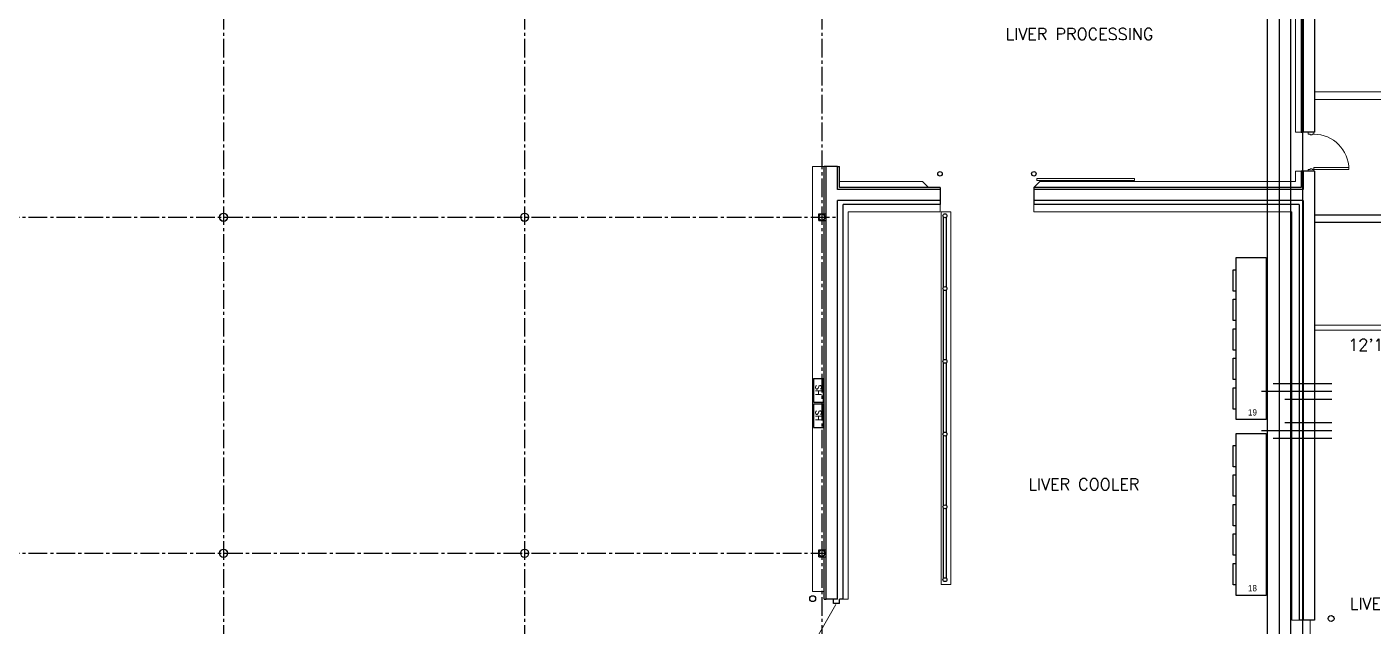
# Model space of a CAD drawing. Header units: inches. Extents: x -578 to 4567, y -980 to 6106.
# Drawn here: x 2173 to 3550, y 2745 to 3358 of the extents above; entities that cross this region are included whole.
import ezdxf
from ezdxf.enums import TextEntityAlignment as Align

# ---------------------------------------------------------------- set-up
doc = ezdxf.new("R2010")
doc.units = ezdxf.units.IN
doc.header["$LTSCALE"] = 25.4
doc.header["$MEASUREMENT"] = 0
doc.linetypes.add('CENTER2', pattern=[1.125, 0.75, -0.125, 0.125, -0.125])
doc.layers.get('0').update_dxf_attribs({"linetype": 'CONTINUOUS', "lineweight": 20})
doc.layers.add('A-AMONIA', color=7, linetype='CONTINUOUS', true_color=0x920ef1)
doc.layers.add('A-EVAPS', color=30, linetype='CONTINUOUS', true_color=0xff7f00)
for name, color, linetype in [('A-COL-GRID', 8, 'CENTER2'), ('A-DIMS', 1, 'CONTINUOUS'), ('A-HOSE STATION', 4, 'CONTINUOUS'), ('A-RAIL', 2, 'CONTINUOUS'), ('A-ROOMNAME', 6, 'CONTINUOUS'), ('A-WALL-CMU', 30, 'CONTINUOUS'), ('A-WALL-IMP', 6, 'CONTINUOUS')]:
    doc.layers.add(name, color=color, linetype=linetype)
for name, color, linetype, lineweight in [('A-COLUMNS', 6, 'CONTINUOUS', 20), ('A-CURB', 13, 'CONTINUOUS', 20), ('A-DOOR', 1, 'CONTINUOUS', 20), ('A-WALL', 52, 'CONTINUOUS', 20)]:
    doc.layers.add(name, color=color, linetype=linetype, lineweight=lineweight)
doc.styles.add('3-32', font='arial.ttf', dxfattribs={"width": 0.9, "height": 0.09375})
doc.styles.add('ROMANS', font='romans')
doc.styles.add('SIMPLEX', font='simplex')

# ---------------------------------------------------------------- blocks, each defined once
blk = doc.blocks.new('DOOR')
at = {"color": 0}
for p, q in [((-1.75, 0), (-1.75, 36)), ((-1.75, 36), (0, 36)), ((0, 36), (0, 0)), ((-38, -5.75), (-38, 0)), ((-38, 0), (-36, 0)), ((-36, 0), (-36, -1.75)), ((0, 0), (-1.75, 0)), ((0, -1.75), (0, 0)), ((0, 0), (2, 0)), ((2, 0), (2, -5.75)), ((-36, -5.75), (-38, -5.75)), ((-36, -1.75), (-35.375, -1.75)), ((-36, -3.625), (-36, -5.75)), ((-35.375, -3.625), (-36, -3.625)), ((-35.375, -1.75), (-35.375, -3.625)), ((-0.625, -1.75), (0, -1.75)), ((-0.625, -3.625), (-0.625, -1.75)), ((0, -3.625), (-0.625, -3.625)), ((0, -5.75), (0, -3.625)), ((2, -5.75), (0, -5.75))]:
    blk.add_line(p, q, dxfattribs=at)
at = {"color": 0, "lineweight": 15}
blk.add_arc((0, 0), 36, 90, 180, dxfattribs=at)
blk = doc.blocks.new('HOSE STATION')
at = {"layer": 'A-HOSE STATION'}
for p, q in [((-12, 0), (-12, -10)), ((12, 0), (-12, 0)), ((12, 0), (12, -10)), ((12, -10), (-12, -10))]:
    blk.add_line(p, q, dxfattribs=at)
at = {"layer": 'A-HOSE STATION', "style": 'ROMANS'}
blk.add_text('HS', height=6, dxfattribs=at).set_placement((0.2, -5.2), align=Align.MIDDLE_CENTER)

msp = doc.modelspace()

# ---------------------------------------------------------------- linework, layer by layer
at = {"layer": 'A-AMONIA'}
for p, q in [((3447.748415, 2993.326889), (3507.833719, 2993.326889)), ((3435.748415, 2985.326889), (3507.833719, 2985.326889)), ((3459.748415, 2977.326889), (3507.833719, 2977.326889)), ((3459.748415, 2953.326889), (3507.833719, 2953.326889)), ((3435.748415, 2945.326889), (3507.833719, 2945.326889)), ((3447.748415, 2937.326889), (3507.833719, 2937.326889))]:
    msp.add_line(p, q, dxfattribs=at)
for points in [[(3477.748415, 3813.977776), (3477.748415, 2205.921788), (3185.653336, 2205.921788), (3185.653336, 2221.921788), (2326.560972, 2221.921788)], [(2310.560972, 2233.921788), (3197.653336, 2233.921788), (3197.653336, 2217.921788), (3465.748415, 2217.921788), (3465.748415, 3767.277191)], [(3453.748415, 3755.638031), (3453.748415, 2245.921788)], [(3441.748415, 3725.667022), (3441.748415, 2257.921788)]]:
    msp.add_lwpolyline(points, dxfattribs=at)
at = {"layer": 'A-COL-GRID'}
for p, q in [((2374, 3517.5), (2374, 2484.5)), ((2682, 3517.5), (2682, 2484.5)), ((2985.999998, 3517.5), (2985.999998, 2482.5)), ((1746, 3163.5), (3001, 3163.5)), ((1746, 2819.5), (2990, 2819.5))]:
    msp.add_line(p, q, dxfattribs=at)
at = {"layer": 'A-COLUMNS'}
for centre, radius in [((2374, 3163.5), 4.3125), ((2374, 3163.5), 3.9905), ((2682, 3163.5), 4.3125), ((2682, 3163.5), 3.9905), ((2985.999998, 3163.5), 3.3125), ((2985.999998, 3163.5), 2.9905), ((2374, 2819.5), 4.3125), ((2374, 2819.5), 3.9905), ((2682, 2819.5), 4.3125), ((2682, 2819.5), 3.9905), ((2985.999998, 2819.5), 3.3125), ((2985.999998, 2819.5), 2.9905)]:
    msp.add_circle(centre, radius, dxfattribs=at)
at = {"layer": 'A-CURB'}
for p, q in [((3470.501032, 3496), (3470.5, 3250.5)), ((3476.5, 3250.5), (3470.5, 3250.5)), ((2976.5, 2780.5), (2976.5, 3215.5)), ((2976.5, 3215.5), (2988.5, 3215.5)), ((3470.5, 3210.5), (3470.5, 3200)), ((3470.5, 3210.5), (3476.5, 3210.5)), ((3089, 3200), (3004, 3200)), ((3089, 3200), (3095, 3194)), ((3209, 3200), (3203, 3194)), ((3470.5, 3200), (3209, 3200)), ((3107, 3169), (3013, 3169)), ((3013, 2772.5), (3013, 3169)), ((3107, 3176.5), (3107, 3169)), ((3108, 2787.5), (3108, 3169)), ((3118, 3169), (3108, 3169)), ((3118, 2787.5), (3118, 3169)), ((3203, 3176.5), (3203, 3169)), ((3467, 3169), (3203, 3169)), ((3467, 3169), (3467, 2751)), ((3118, 2787.5), (3108, 2787.5)), ((2988.5, 2780.5), (2976.5, 2780.5)), ((3008, 2772.5), (3013, 2772.5)), ((3474.5, 2751), (3467, 2751))]:
    msp.add_line(p, q, dxfattribs=at)
at = {"layer": 'A-DOOR'}
for p, q in [((3206, 3201), (3206, 3203)), ((3206, 3203), (3306, 3203)), ((3306, 3201), (3206, 3201)), ((3306, 3203), (3306, 3201)), ((3000.477074, 2767.084651), (2982.477074, 2735.907737)), ((3485.5, 2751), (3485.5, 2678))]:
    msp.add_line(p, q, dxfattribs=at)
at = {"layer": 'A-EVAPS'}
for p, q in [((3406.894535, 3087.814832), (3406.894535, 3109.644708)), ((3406.894535, 3109.644708), (3409.993629, 3109.644708)), ((3409.993629, 3087.814832), (3406.894535, 3087.814832)), ((3406.894535, 3057.868501), (3406.894535, 3079.698376)), ((3406.894535, 3079.698376), (3409.993629, 3079.698376)), ((3409.993629, 3057.868501), (3406.894535, 3057.868501)), ((3406.894535, 3027.483235), (3406.894535, 3049.31311)), ((3406.894535, 3049.31311), (3409.993629, 3049.31311)), ((3409.993629, 3027.483235), (3406.894535, 3027.483235)), ((3406.894535, 2997.540411), (3406.894535, 3019.370286)), ((3406.894535, 3019.370286), (3409.993629, 3019.370286)), ((3409.993629, 2997.540411), (3406.894535, 2997.540411)), ((3406.894535, 2967.155144), (3406.894535, 2988.985019)), ((3406.894535, 2988.985019), (3409.993629, 2988.985019)), ((3409.993629, 2967.155144), (3406.894535, 2967.155144)), ((3406.894535, 2907.842658), (3406.894535, 2929.672533)), ((3406.894535, 2929.672533), (3409.993629, 2929.672533)), ((3409.993629, 2907.842658), (3406.894535, 2907.842658)), ((3406.894535, 2877.896327), (3406.894535, 2899.726202)), ((3406.894535, 2899.726202), (3409.993629, 2899.726202)), ((3409.993629, 2877.896327), (3406.894535, 2877.896327)), ((3406.894535, 2847.511061), (3406.894535, 2869.340936)), ((3406.894535, 2869.340936), (3409.993629, 2869.340936)), ((3409.993629, 2847.511061), (3406.894535, 2847.511061)), ((3406.894535, 2817.568237), (3406.894535, 2839.398112)), ((3406.894535, 2839.398112), (3409.993629, 2839.398112)), ((3409.993629, 2817.568237), (3406.894535, 2817.568237)), ((3406.894535, 2787.18297), (3406.894535, 2809.012845)), ((3406.894535, 2809.012845), (3409.993629, 2809.012845)), ((3409.993629, 2787.18297), (3406.894535, 2787.18297))]:
    msp.add_line(p, q, dxfattribs=at)
for points in [[(3409.993629, 2956.37422), (3409.993629, 3122.210348), (3440.491516, 3122.210348), (3440.491516, 2956.37422)], [(3409.993629, 2776.402046), (3409.993629, 2942.238174), (3440.491516, 2942.238174), (3440.491516, 2776.402046)]]:
    msp.add_lwpolyline(points, close=True, dxfattribs=at)
at = {"layer": 'A-RAIL'}
for p, q in [((3110.5, 3091.822876), (3110.5, 3163.677124)), ((3113.5, 3091.822876), (3113.5, 3163.677124)), ((3110.5, 3017.322876), (3110.5, 3089.177124)), ((3113.5, 3017.322876), (3113.5, 3089.177124)), ((3110.5, 2942.822876), (3110.5, 3014.677124)), ((3113.5, 2942.822876), (3113.5, 3014.677124)), ((3110.5, 2868.322876), (3110.5, 2940.177124)), ((3113.5, 2868.322876), (3113.5, 2940.177124)), ((3110.5, 2793.822876), (3110.5, 2865.677124)), ((3113.5, 2793.822876), (3113.5, 2865.677124))]:
    msp.add_line(p, q, dxfattribs=at)
for centre, radius in [((3107, 3208), 2.3125), ((3203, 3208), 2.3125), ((3112, 3165), 2), ((3112, 3090.5), 2), ((3112, 3016), 2), ((3112, 2941.5), 2), ((3112, 2867), 2), ((3112, 2792.5), 2), ((2976.658556, 2773.022174), 3), ((3507.027116, 2752.618075), 3)]:
    msp.add_circle(centre, radius, dxfattribs=at)
at = {"layer": 'A-WALL'}
for p, q in [((3705.875, 3292.005619), (3490, 3292.006969)), ((3705.875, 3284.005619), (3490, 3284.006969)), ((3649.5, 3053), (3490, 3053)), ((3649.5, 3048), (3490, 3048))]:
    msp.add_line(p, q, dxfattribs=at)
at = {"layer": 'A-WALL-CMU'}
for p, q in [((3490, 3515.5), (3490, 3284.006969)), ((3478.5, 3504), (3478.5, 3250.5)), ((3490, 3284.006969), (3490, 3250.5)), ((3490, 3284.006969), (3490, 3284.006969)), ((3490, 3250.5), (3478.5, 3250.5)), ((3002, 3215.5), (2990.5, 3215.5)), ((2990.5, 2772.5), (2990.5, 3215.5)), ((3002, 3192), (3002, 3215.5)), ((3490, 3210.5), (3478.5, 3210.5)), ((3478.5, 3210.5), (3478.5, 3192)), ((3490, 3210.5), (3490, 2751)), ((3107, 3192), (3002, 3192)), ((3107, 3192), (3107, 3180.5)), ((3478.5, 3192), (3203, 3192)), ((3203, 3192), (3203, 3180.5)), ((3107, 3180.5), (3002, 3180.5)), ((3002, 2772.5), (3002, 3180.5)), ((3478.5, 3180.5), (3203, 3180.5)), ((3478.5, 3180.5), (3478.5, 2751)), ((3490, 3166), (3574, 3166)), ((3490, 3158.5), (3574, 3158.5)), ((3002, 2772.5), (2990.5, 2772.5)), ((3490, 2751), (3478.5, 2751))]:
    msp.add_line(p, q, dxfattribs=at)
at = {"layer": 'A-WALL-IMP'}
for p, q in [((3476.5, 3502), (3476.5, 3250.5)), ((3476.5, 3250.5), (3478.5, 3250.5)), ((2990.5, 3215.5), (2988.5, 3215.5)), ((2988.5, 3167), (2988.5, 3215.5)), ((3002, 3215.5), (3004, 3215.5)), ((3004, 3194), (3004, 3215.5)), ((3476.5, 3210.5), (3476.5, 3194)), ((3478.5, 3210.5), (3476.5, 3210.5)), ((3107, 3194), (3004, 3194)), ((3107, 3194), (3107, 3192)), ((3476.5, 3194), (3203, 3194)), ((3203, 3194), (3203, 3192)), ((3107, 3176.5), (3008, 3176.5)), ((3008, 2772.5), (3008, 3176.5)), ((3107, 3180.5), (3107, 3176.5)), ((3203, 3180.5), (3203, 3176.5)), ((3474.5, 3176.5), (3203, 3176.5)), ((3474.5, 3176.5), (3474.5, 2751)), ((2983, 3160), (2983, 3167)), ((2983, 3167), (2990.5, 3167)), ((2983, 3160), (2990.5, 3160)), ((2988.5, 2823), (2988.5, 3160)), ((2983, 2816), (2983, 2823)), ((2983, 2823), (2990.5, 2823)), ((2983, 2816), (2990.5, 2816)), ((2988.5, 2772.5), (2988.5, 2816)), ((2988.5, 2772.5), (2990.5, 2772.5)), ((2998, 2768), (2998, 2772.5)), ((3004, 2768), (3004, 2772.5)), ((3008, 2772.5), (3004, 2772.5)), ((3004, 2768), (2998, 2768)), ((3478.5, 2751), (3474.5, 2751))]:
    msp.add_line(p, q, dxfattribs=at)

# ---------------------------------------------------------------- block references
at = {"layer": 'A-DOOR', "rotation": 269.9999999999999}
msp.add_blockref('DOOR', (3489.25, 3212.5), dxfattribs=at)
at = {"layer": 'A-HOSE STATION', "rotation": 89.99999999999999}
for p in [(2977.5, 2986.26716), (2977.5, 2960.319489)]:
    msp.add_blockref('HOSE STATION', p, dxfattribs=at)

# ---------------------------------------------------------------- texts
at = {"layer": 'A-DIMS', "style": 'SIMPLEX'}
msp.add_text('12\'10"', height=12, dxfattribs=at).set_placement((3551.850547, 3032.872446), align=Align.MIDDLE)
at = {"layer": 'A-EVAPS', "char_height": 6.48, "attachment_point": 1, "style": '3-32'}
for s, insert in [('19', (3422.085584, 2966.982264)), ('18', (3422.085584, 2787.01009))]:
    msp.add_mtext_dynamic_manual_height_columns(s, width=15.63978886, gutter_width=32.4, heights=[0], dxfattribs=dict(at, insert=insert))
at = {"layer": 'A-ROOMNAME', "style": 'SIMPLEX'}
for s, p in [('LIVER PROCESSING', (3249.676554, 3351.04275)), ('LIVER COOLER', (3254.176554, 2890.040785)), ('LIVER DOCK', (3573.50802, 2767.851281))]:
    msp.add_text(s, height=12, dxfattribs=at).set_placement(p, align=Align.MIDDLE)

doc.saveas('drawing.dxf')
